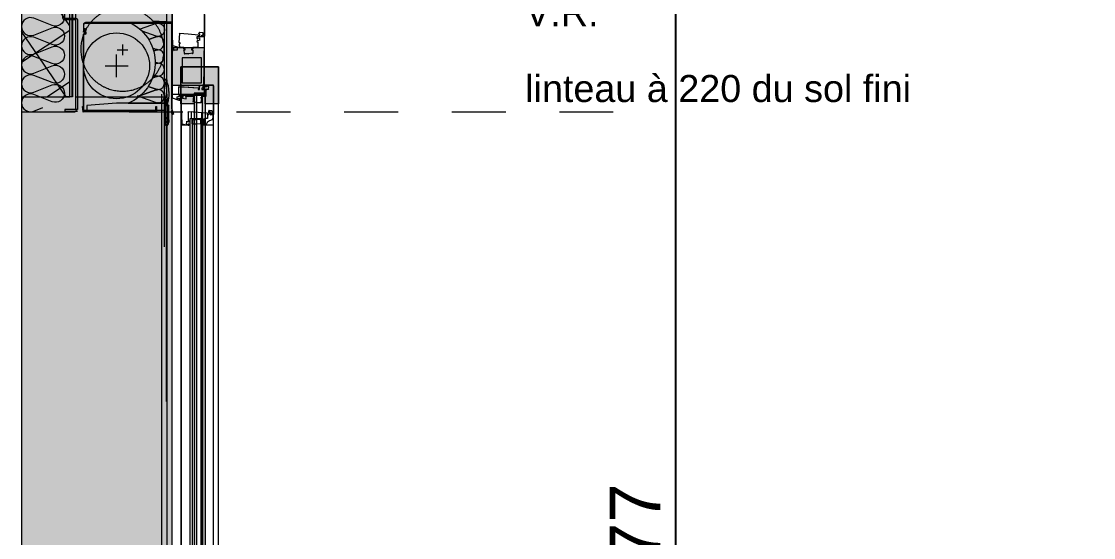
# Model space of a CAD drawing. Header units: metres. Extents: x 1838950 to 1842843, y 5171318 to 5174224.
# Drawn here: x 1840988.506 to 1840990.498, y 5171433.614 to 5171434.572 of the extents above; entities that cross this region are included whole.
import ezdxf

# ---------------------------------------------------------------- set-up
doc = ezdxf.new("R2010")
doc.units = ezdxf.units.M
doc.header["$LTSCALE"] = 0.0254
doc.header["$PDMODE"] = 1
doc.header["$PDSIZE"] = -2
doc.linetypes.add('Style de ligne -17', pattern=[0.3472222222222222, 0.20828, -0.1389422222222222])
doc.linetypes.add('VW-02', pattern=[0.69435, 0.48607, -0.20828])
doc.layers.get('0').update_dxf_attribs({"lineweight": 18})
doc.layers.get('DEFPOINTS').update_dxf_attribs({"lineweight": 18})
for name, color, linetype, lineweight in [('B BATI-GO-coupé', 7, 'Continuous', 35), ('B GÈnÈral_Hatch', 7, 'Continuous', 5), ('B Général', 7, 'Continuous', 5), ('C ANNOTATIONS-cotation', 7, 'Continuous', 5), ('C ANNOTATIONS-prestations', 7, 'Continuous', 5), ('FENETRES - vu', 7, 'Continuous', 5)]:
    doc.layers.add(name, color=color, linetype=linetype, lineweight=lineweight)
doc.styles.add('Arial', font='arial.ttf')
doc.dimstyles.new('100é', dxfattribs={"dimtxt": 302.065972222221, "dimasz": 0.0001240234375, "dimexe": 0, "dimexo": 2.499999999999999e-06, "dimgap": 1e-07, "dimtad": 1, "dimzin": 3, "dimtxsty": 'Arial', "dimblk": 'VW_FILLEDARROW-2', "dimblk1": 'VW_FILLEDARROW-2', "dimblk2": 'VW_FILLEDARROW-2', "dimcen": 0, "dimdle": 1e-06, "dimazin": 0, "dimtfac": 1, "dimtix": 1, "dimtmove": 0, "dimatfit": 0, "dimldrblk": 'VW_FILLEDARROW-2', "dimfxl": 1, "dimfrac": 2, "dimtolj": 1, "dimtzin": 3, "dimarcsym": 0})

# ---------------------------------------------------------------- blocks, each defined once
blk = doc.blocks.new('PF 208 Coupe-5')
at = {"layer": 'B GÈnÈral_Hatch', "linetype": 'Continuous', "lineweight": 0, "true_color": 0xffffff}
for points in [[(-1.167011414587666, 0.1699720030207545), (-0.8970114145523339, 0.1699720030205848), (-0.8970114145523339, 0.07997200302058488), (-1.067011414587666, 0.07997200302075454), (-1.067011414587666, 0.08997200305436946), (-1.167011414587666, 0.08997200305436945), (-1.167011414587666, 0.1699720030207545)], [(-1.151972003113283, 0.1699720031568896), (1.402984456645837, 0.1699720030701835), (1.402984456645837, -0.05002799692981654), (1.302984456645837, -0.1100279969298165), (1.262972003063728, -0.1100279969298165), (1.262972003052514, -0.1100279969298165), (-1.151972003113283, -0.1100279969303256), (-1.151972003113283, 0.1699720031568896)], [(-0.9880279969362719, -0.1100279969303256), (-0.9186845153955917, -0.1100279969303256), (-0.9186845153955917, -0.1700269425973637), (-0.9880279969362719, -0.1700269425973637), (-0.9880279969362719, -0.1100279969303256)], [(-0.8842991670755849, -0.1510279969303255), (-0.8842991670755849, -0.1260279969303255), (-0.9530698637155994, -0.1260279969303255), (-0.9530698637155994, -0.1960279969303255), (-0.8842991670755849, -0.1960279969303255), (-0.8842991670755849, -0.1710279969303256), (-0.904045315661858, -0.1710279969303256), (-0.904045315661858, -0.1510279969303255), (-0.8842991670755849, -0.1510279969303255)]]:
    blk.add_hatch(color=7, dxfattribs=at).paths.add_polyline_path(points)
at = {"layer": 'B GÈnÈral_Hatch', "linetype": 'Continuous', "lineweight": 5, "true_color": 0x808080}
h = blk.add_hatch(dxfattribs=at)
h.set_pattern_fill('02_ISOLANT', color=8, style=0, pattern_type=2)
h.set_pattern_definition([(145.7235947438835, (388.1691140702418, 220.8695760480229), (-0.04505486471661582, -0.06610642302656715), []), (-124.2764052561165, (388.1691140702418, 220.8695760480229), (-0.06610642302656715, 0.04505486471661577), [])])
h.paths.add_polyline_path([(-1.167011414587666, 0.1699720030207545), (-0.8970114145523339, 0.1699720030205848), (-0.8970114145523339, 0.07997200302058487), (-1.067011414587666, 0.07997200302075454), (-1.067011414587666, 0.08997200305436946), (-1.167011414587666, 0.08997200305436945)])
at = {"layer": 'B Général', "linetype": 'Continuous', "lineweight": 0}
blk.add_hatch(color=7, dxfattribs=at).paths.add_polyline_path([(-0.8970114145523339, 0.08997200305419979), (-0.8980114145523339, 0.08997200305419979), (-0.8980114145523339, 0.0759720030541998), (-1.066011414587666, 0.07597200305436946), (-1.066011414587666, 0.09097200305436945), (-1.167011414587666, 0.09097200305436945), (-1.167011414587666, 0.08997200305436945), (-1.067011414587666, 0.08997200305436946), (-1.067011414587666, 0.07497200305436946), (-0.8970114145523339, 0.07497200305419979)])
at = {"layer": 'B Général', "linetype": 'Continuous', "lineweight": 0, "true_color": 0xeeeeee}
for points in [[(-0.9040453156618578, -0.1510279969303256), (1.123345256912103, -0.1510279969303256), (1.123345256912103, -0.1560279969303256), (-0.9040453156618578, -0.1560279969303256)], [(-0.9040453156618578, -0.1710279969303256), (1.123345256912103, -0.1710279969303256), (1.123345256912103, -0.1660279969303256), (-0.9040453156618578, -0.1660279969303256)]]:
    blk.add_hatch(color=7, dxfattribs=at).paths.add_polyline_path(points)
at = {"layer": 'B Général', "color": 7, "linetype": 'VW-02', "lineweight": 5}
for p, q in [((-0.994511414587666, -0.01752694259664257), (-0.974511414587666, -0.01752694259664257)), ((-0.984511414587666, -0.00752694259664257), (-0.984511414587666, -0.02752694259664257))]:
    blk.add_line(p, q, dxfattribs=at)
at = {"layer": 'B Général', "color": 7, "linetype": 'Continuous', "lineweight": 5}
for p, q in [((-0.9854702825789436, -0.09491796550125667), (-0.6185189920345738, -0.09491796550125667)), ((0.9263573461385267, -0.1100279969303256), (-1.018684515395592, -0.1100279969303256))]:
    blk.add_line(p, q, dxfattribs=at)
at = {"layer": 'B Général', "color": 251, "linetype": 'Continuous', "lineweight": 5, "true_color": 0x5b5b5b}
for p, q in [((-0.9020114145708449, -0.09002694259664258), (0.9919720031085856, -0.0900269448551376)), ((-0.902011414587666, -0.1000269425966426), (0.9919720030917645, -0.1000269448551376))]:
    blk.add_line(p, q, dxfattribs=at)
at = {"layer": 'B Général', "color": 7, "linetype": 'Continuous', "lineweight": 5, "flags": 128}
blk.add_lwpolyline([(-1.167011414587666, 0.1699720030207545), (-0.8970114145523339, 0.1699720030205848), (-0.8970114145523339, 0.07997200302058487), (-1.067011414587666, 0.07997200302075454), (-1.067011414587666, 0.08997200305436946), (-1.167011414587666, 0.08997200305436945)], dxfattribs=at)
for points in [[(-1.151972003113283, 0.1699720031568895), (1.402984456645837, 0.1699720030701835), (1.402984456645837, -0.05002799692981654), (1.302984456645837, -0.1100279969298165), (1.262972003063728, -0.1100279969298165), (1.262972003052514, -0.1100279969298165), (-1.151972003113283, -0.1100279969303256)], [(-0.8970114145523339, 0.08997200305419979), (-0.8980114145523339, 0.08997200305419979), (-0.8980114145523339, 0.0759720030541998), (-1.066011414587666, 0.07597200305436946), (-1.066011414587666, 0.09097200305436945), (-1.167011414587666, 0.09097200305436945), (-1.167011414587666, 0.08997200305436945), (-1.067011414587666, 0.08997200305436946), (-1.067011414587666, 0.07497200305436946), (-0.8970114145523339, 0.07497200305419979), (-0.8970114145523339, 0.08997200305419979)], [(-1.067011414587666, -0.1000269425966426), (-1.067011414587666, 0.06997305740335742), (-0.897011414587666, 0.06997305740335742), (-0.897011414587666, -0.1000269425966426)], [(-0.9530698637155992, -0.1260279969303256), (1.166469804965844, -0.1260279969303256), (1.166469804965844, -0.1960279969303256), (-0.9530698637155992, -0.1960279969303256)]]:
    blk.add_lwpolyline(points, close=True, dxfattribs=at)
at = {"layer": 'B Général', "linetype": 'Continuous', "lineweight": 5, "flags": 128}
blk.add_lwpolyline([(-0.9019720031993266, -0.1700269426102832), (-1.107011414587666, -0.1700269425865472), (-1.107011414501622, -0.1100279969145822), (-0.9019720031132828, -0.1100279969383182)], close=True, dxfattribs=at)
at = {"layer": 'B Général', "lineweight": 5, "flags": 128}
for points in [[(-0.9880279969362719, -0.1100279969303256), (-0.9186845153955919, -0.1100279969303256), (-0.9186845153955919, -0.1700269425973637), (-0.9880279969362719, -0.1700269425973637)], [(-0.8842991670755846, -0.1510279969303256), (-0.8842991670755846, -0.1260279969303256), (-0.9530698637155992, -0.1260279969303256), (-0.9530698637155992, -0.1960279969303256), (-0.8842991670755846, -0.1960279969303256), (-0.8842991670755846, -0.1710279969303256), (-0.9040453156618578, -0.1710279969303256), (-0.9040453156618578, -0.1510279969303256)], [(-0.9040453156618578, -0.1510279969303256), (1.123345256912103, -0.1510279969303256), (1.123345256912103, -0.1560279969303256), (-0.9040453156618578, -0.1560279969303256)], [(-0.9040453156618578, -0.1710279969303256), (1.123345256912103, -0.1710279969303256), (1.123345256912103, -0.1660279969303256), (-0.9040453156618578, -0.1660279969303256)]]:
    blk.add_lwpolyline(points, close=True, dxfattribs=at)
at = {"layer": 'B Général', "linetype": 'Continuous', "lineweight": 5}
blk.add_open_spline([(-1.052290049920852, -0.05587076405145497), (-1.042015801995396, -0.0738838500302383), (-1.006207196599994, -0.09480918222059231), (-0.9647333685578935, -0.09502674878192097), (-0.9287071965999938, -0.0744782529298622), (-0.9077818644088058, -0.03866964753360371), (-0.9075642978463082, 0.002804180508829646), (-0.9281127936971985, 0.03883035246641679), (-0.9639213990926231, 0.05975568465676059), (-1.00539522713468, 0.059973251218079), (-1.041421399092601, 0.03942475536602018), (-1.062346731283832, 0.003616149969761707), (-1.062564297846308, -0.03785767807267165), (-1.052290049920852, -0.05587076405145497)], degree=2, dxfattribs=at)
at = {"layer": 'B Général', "color": 7, "linetype": 'Continuous', "lineweight": 5}
blk.add_solid([(-0.6685159402767613, -0.08152132359574188), (-0.6185189920345738, -0.09491796550125667), (-0.6685159402767613, -0.1083146074067715)], dxfattribs=at)
blk = doc.blocks.new('VW_FILLEDARROW-2')
at = {"linetype": 'Continuous', "lineweight": 0, "transparency": 16777216}
blk.add_hatch(color=0, dxfattribs=at).paths.add_polyline_path([(-1, 0.1227845609029044), (0, 0), (-1, -0.1227845609029047)])
at = {"color": 0, "lineweight": 20, "transparency": 16777216, "flags": 128}
blk.add_lwpolyline([(-1, 0.1227845609029044), (0, 0), (-1, -0.1227845609029047)], close=True, dxfattribs=at)
blk = doc.blocks.new('*D1729')
at = {"layer": 'C ANNOTATIONS-cotation', "color": 0, "linetype": 'Continuous', "lineweight": -2, "transparency": 16777216}
for p, q in [((1840990.470896238, 5171434.971951963), (1840989.720898739, 5171434.971951963)), ((1840989.720898739, 5171434.947147276), (1840989.720898739, 5171432.226756651)), ((1840990.830896238, 5171432.201951964), (1840989.720898739, 5171432.201951964))]:
    blk.add_line(p, q, dxfattribs=at)
at = {"layer": 'DEFPOINTS', "color": 0, "linetype": 'Continuous', "transparency": 16777216}
for p in [(1840990.470898738, 5171434.971951963), (1840989.720898739, 5171432.201951964), (1840990.830898738, 5171432.201951964)]:
    blk.add_point(p, dxfattribs=at)
at = {"layer": 'C ANNOTATIONS-cotation', "color": 0, "linetype": 'Continuous', "lineweight": -2, "transparency": 16777216, "xscale": 0.0248046875, "yscale": 0.0248046875, "zscale": 0.0248046875}
for p, rotation in [((1840989.720898739, 5171434.971951963), 90), ((1840989.720898739, 5171432.201951964), 270)]:
    blk.add_blockref('VW_FILLEDARROW-2', p, dxfattribs=dict(at, rotation=rotation))
at = {"layer": 'C ANNOTATIONS-cotation', "color": 0, "linetype": 'Continuous', "lineweight": 5, "transparency": 16777216, "insert": (1840989.654542531, 5171433.586951963), "char_height": 0.09377775410353535, "attachment_point": 5, "rotation": 90, "style": 'Arial'}
blk.add_mtext('\\A1;2,77', dxfattribs=at)
blk = doc.blocks.new('*D1740')
at = {"layer": 'C ANNOTATIONS-cotation', "color": 0, "linetype": 'Continuous', "lineweight": -2, "transparency": 16777216}
for p, q in [((1840994.728858534, 5171434.701951964), (1840992.260898739, 5171434.701951964)), ((1840992.260898739, 5171434.677147277), (1840992.260898739, 5171432.226756651)), ((1840989.463461636, 5171432.201951964), (1840992.260898739, 5171432.201951964))]:
    blk.add_line(p, q, dxfattribs=at)
at = {"layer": 'DEFPOINTS', "color": 0, "linetype": 'Continuous', "transparency": 16777216}
for p in [(1840994.728861033, 5171434.701951964), (1840989.463459136, 5171432.201951964), (1840992.260898739, 5171432.201951964)]:
    blk.add_point(p, dxfattribs=at)
at = {"layer": 'C ANNOTATIONS-cotation', "color": 0, "linetype": 'Continuous', "lineweight": -2, "transparency": 16777216, "xscale": 0.0248046875, "yscale": 0.0248046875, "zscale": 0.0248046875}
for p, rotation in [((1840992.260898739, 5171434.701951964), 90), ((1840992.260898739, 5171432.201951964), 270)]:
    blk.add_blockref('VW_FILLEDARROW-2', p, dxfattribs=dict(at, rotation=rotation))
at = {"layer": 'C ANNOTATIONS-cotation', "color": 0, "linetype": 'Continuous', "lineweight": 5, "transparency": 16777216, "insert": (1840992.194542531, 5171433.451951963), "char_height": 0.09377775410353535, "attachment_point": 5, "rotation": 90, "style": 'Arial'}
blk.add_mtext('\\A1;2,50', dxfattribs=at)
blk = doc.blocks.new('Groupe-875-1-4')
at = {"layer": 'FENETRES - vu', "color": 7, "lineweight": 5, "flags": 128}
for points in [[(0.07076279397755411, 1.149492404750299), (0.07076279397750421, 1.149492404750298, 0.07655439362357815), (0.06748794750279873, 1.148873612949916), (0.06748794750275397, 1.1488736129499), (0.03739330816392453, 1.138242861555248)], [(0.07113364271394516, 1.149498709643811, 0.008470605386146836), (0.07076279397755411, 1.149492404750299)], [(0.07113364271394516, 1.149498709643709), (0.07113364271396441, 1.149498709643709, -0.003455499733747848), (0.07129908247774824, 1.149492404747433)], [(0.07129908247775006, 1.149492404747433, -0.4097551501112913), (0.08273305625578928, 1.137170016366551, -0.4084920829126182), (0.07132694929483682, 1.124839970035041)], [(0.05339195310804484, 1.119235082964499), (0.0674836053036836, 1.124212874841235), (0.06748360530377992, 1.124212874841269, -0.08078060742111706), (0.07094957431552337, 1.124839947839468), (0.07094957431561329, 1.12483994783947), (0.07094957431557353, 1.124839947839471, -0.080780990813484), (0.06748354047144237, 1.12546661305476), (0.06748354047141607, 1.125466613054769), (0.04110576733837502, 1.134780958460963)], [(0.06097004210317232, 1.103108319009493), (0.06748482394491861, 1.100807862181171), (0.06748482394504134, 1.100807862181128, 0.08078099079763104), (0.07095085778947918, 1.100181196965874), (0.0709508577895815, 1.100181196965872), (0.07095085778984708, 1.100181196965877, -0.008652990901093763), (0.07132823276761044, 1.100181219161434), (0.07132823276791737, 1.100181219161429, 0.3916342500538389), (0.08273433973358464, 1.112511188312607, 0.391634250052907), (0.07132694929483682, 1.124839970035041, -0.008652991439574357), (0.07094957431561329, 1.12483994783947), (0.07094957431552339, 1.124839947839468, 0.08078060742111706), (0.06748360530377992, 1.124212874841269), (0.0674836053036836, 1.124212874841235), (0.05339195310801574, 1.119235082964499)], [(0.06259010662401693, 1.097825071440528), (0.06748488877720797, 1.099554123967637), (0.06748488877724002, 1.099554123967649, -0.08078060746905667), (0.07095085778954177, 1.100181196965872), (0.0709508577895815, 1.100181196965872), (0.07095085778947789, 1.100181196965874, -0.08078099079763104), (0.0674848239450401, 1.100807862181129), (0.06748482394491861, 1.100807862181171), (0.06097004210317232, 1.103108319009493)], [(0.06542556584709223, 1.07687671616733), (0.06748610741844299, 1.076149111307589), (0.06748610741849535, 1.07614911130757, 0.08078099082553877), (0.07095214126330208, 1.075522446092378), (0.07095214126336055, 1.075522446092377), (0.07095214126339981, 1.075522446092378, -0.008652990662127696), (0.07132951624115076, 1.075522468287831), (0.07132951624117602, 1.075522468287831, 0.3916342500610666), (0.0827356232070581, 1.087852437439106, 0.3916342500607009), (0.07132823276791737, 1.100181219161429, -0.00865299144064843), (0.0709508577895815, 1.100181196965872), (0.07095085778954177, 1.100181196965872, 0.08078060746905667), (0.06748488877724002, 1.099554123967649), (0.06748488877720797, 1.099554123967637), (0.06259010662401693, 1.097825071440528)], [(0.06539001713869061, 1.07415491883474), (0.06748617225071052, 1.074895373094025, -0.08078060744609396), (0.07095214126336055, 1.075522446092377), (0.07095214126330208, 1.075522446092378, -0.08078099082553877), (0.06748610741849535, 1.07614911130757), (0.06748610741844299, 1.076149111307589), (0.06542556584712134, 1.07687671616733)], [(0.06214034953657233, 1.053378472437848), (0.06748739089195283, 1.051490360434093, 0.08078099082677742), (0.07095342473554615, 1.050863695218794, -0.00865299114118604), (0.07133079971601387, 1.050863717414248, 0.3916342500483005), (0.08273690668060431, 1.063193686566227, 0.3916342500487255), (0.07132951624117254, 1.075522468287831), (0.07132951624098487, 1.075522468287828, -0.008652991703452685), (0.07095214126357587, 1.075522446092373), (0.07095214126336055, 1.075522446092377, 0.08078060744609396), (0.06748617225071052, 1.074895373094025), (0.06539001713869061, 1.07415491883474)], [(0.05249065254500442, 1.032127612181399), (0.067488674365456, 1.026831609560495, 0.08078099087753994), (0.07095470820934702, 1.026204944345197), (0.07095470820960775, 1.026204944345201, -0.00865299086527629), (0.0713320831889597, 1.026204966540758), (0.07133208318926176, 1.026204966540753, 0.3916342500367084), (0.08273819015412141, 1.038534935691946, 0.3916342500367206), (0.07133079971601387, 1.050863717414248, -0.008652991680917165), (0.07095342473554615, 1.050863695218794), (0.07095342473543677, 1.050863695218792, 0.08078060740548798), (0.06748745572432663, 1.050236622220487), (0.06748745572424218, 1.050236622220457), (0.06024869186131241, 1.047679572170322)], [(0.06024869186131241, 1.047679572170322), (0.06748745572424218, 1.050236622220457), (0.06748745572432663, 1.050236622220487, -0.08078060740548798), (0.07095342473543677, 1.050863695218792), (0.07095342473554615, 1.050863695218794, -0.08078099082677742), (0.06748739089195283, 1.051490360434093), (0.06214034953657233, 1.053378472437848)], [(0.03811153987001876, 1.015200551346103), (0.06748873919773807, 1.025577871346845, -0.0807806074617962), (0.07095470820934653, 1.026204944345197, -0.08078099087754013), (0.06748867436545539, 1.026831609560495), (0.05249065254500442, 1.032127612181399)], [(0.0827394736443805, 1.013875541140848, 0.3916492582379005), (0.07133208318926176, 1.026204966540753), (0.07133208318880352, 1.026204966540745, -0.008652991905398836), (0.07095470820980333, 1.026204944345189), (0.07095470820934642, 1.026204944345197, 0.0807806074617962), (0.06748873919773746, 1.025577871346845), (0.03811153987001876, 1.015200551346103)], [(0.03562611539669001, 1.014335786928392), (0.03562611539667641, 1.014335786928388, -0.06864537143162956), (0.03266348085003546, 1.013873316904572), (0.03266348085002233, 1.013873316904572), (0.03266348085008149, 1.013873316904571, -0.08078099085531264), (0.03612951469461768, 1.0132466516893), (0.03612951469469249, 1.013246651689273), (0.06748995783898702, 1.002172858686913, 0.08078099086157361), (0.07095599168364268, 1.001546193471599, -0.00865299093997063), (0.0713333666619567, 1.001546215667155), (0.0713333666619736, 1.001546215667156, 0.3916192420095285), (0.0827394736443805, 1.013875541140846)], [(0.03811153987001876, 1.015200551346103), (0.03612944986240314, 1.014500389902909, -0.01206831439898299), (0.03562611539669001, 1.014335786928392)], [(0.03593316207246812, 1.013314043557692), (0.0359331620732227, 1.013314043557441), (0.03593316207322941, 1.013314043557439, -0.004730368995016217), (0.03612951469394794, 1.013246651689537), (0.03612951469395705, 1.013246651689534), (0.03612951469469249, 1.013246651689273), (0.06748995783898702, 1.002172858686913, 0.08078099086157361), (0.07095599168364265, 1.001546193471599), (0.07095599168355309, 1.001546193471597, 0.02256145372873817), (0.06997367243506569, 1.001484726822244), (0.06997367243498434, 1.001484726822235)], [(0.06997367243498434, 1.001484726822235), (0.06997367243547856, 1.001484726822289, -0.02256145381697315), (0.07095599168315017, 1.001546193471591), (0.07095599168364265, 1.001546193471599), (0.0709559916843545, 1.001546193471587, 0.008652991402493499), (0.0713333666612257, 1.001546215667142), (0.0713333666619567, 1.001546215667155), (0.07133336666237008, 1.001546215667148, -0.02259088068146636), (0.07231696836077893, 1.00148472682228), (0.07231696836119067, 1.001484726822235)]]:
    blk.add_lwpolyline(points, format="xyb", dxfattribs=at)
for points in [[(0.07094957431561329, 1.12483994783947), (0.07094957431621933, 1.12483994783948, -0.00865299086146689), (0.07132694929418712, 1.124839970035052), (0.07132694929483682, 1.124839970035041, -0.008652991439574357), (0.07094957431561329, 1.12483994783947)], [(0.0709508577895815, 1.100181196965872), (0.07095085778977156, 1.100181196965876), (0.07095085778978133, 1.100181196965876, -0.008652990900026908), (0.07132823276767662, 1.100181219161433), (0.07132823276768646, 1.100181219161433), (0.07132823276791353, 1.100181219161429, -0.00865299144004682), (0.0709508577895815, 1.100181196965872)], [(0.07095214126336487, 1.075522446092377, -0.008652990662340264), (0.07132951624117254, 1.075522468287831), (0.07132951624105645, 1.075522468287829, -0.0086529917030099), (0.07095214126350026, 1.075522446092374), (0.07095214126336055, 1.075522446092377)], [(0.07095342473554615, 1.050863695218794, -0.008652991141787652), (0.07133079971601178, 1.050863717414248, -0.008652991681615034), (0.07095342473554615, 1.050863695218794)], [(0.07095470820934702, 1.026204944345197), (0.07095470820953269, 1.0262049443452, -0.008652990865439124), (0.07133208318903529, 1.026204966540756), (0.07133208318926176, 1.026204966540753), (0.07133208318888079, 1.026204966540746, -0.008652991905560067), (0.07095470820972774, 1.02620494434519), (0.07095470820934702, 1.026204944345197)], [(0.03228610587169547, 1.013873294709002, -0.008652991961271589), (0.03266348085002233, 1.013873316904572), (0.03266348084941231, 1.013873316904562, -0.00865299088178528), (0.03228610587233249, 1.013873294708991), (0.03228610587169373, 1.013873294709002)], [(0.07095599168364358, 1.001546193471599, -0.008652990939669824), (0.0713333666619567, 1.001546215667155), (0.0713333666612257, 1.001546215667142, -0.008652991402495104), (0.07095599168435225, 1.001546193471587), (0.07095599168364265, 1.001546193471599)]]:
    blk.add_lwpolyline(points, format="xyb", close=True, dxfattribs=at)
blk = doc.blocks.new('Groupe-876-1-4')
at = {"layer": 'FENETRES - vu', "lineweight": 5, "flags": 128}
blk.add_lwpolyline([(0.08273947362345484, 1.000748709264909), (0.08273947360967418, 1.149492404686387), (0.02087229803926152, 1.149492405016789), (0.02087229803926973, 1.149492405016785, -0.2907028359021854), (0.065374707982888, 1.073387270704163, -0.2907028359022389), (0.0154137682842686, 1.000748710256127)], format="xyb", close=True, dxfattribs=at)
at = {"layer": 'FENETRES - vu', "color": 7}
blk.add_blockref('Groupe-875-1-4', (0, 0), dxfattribs=at)
blk = doc.blocks.new('Groupe-877-1-4')
at = {"layer": 'FENETRES - vu', "lineweight": 5}
for p, q in [((-0.006187458755229955, 1.049103319648957), (-0.00618745856524015, 1.091603319523535)), ((-0.02743745842653857, 1.070353319890243), (0.01506254144804575, 1.070353319687593))]:
    blk.add_line(p, q, dxfattribs=at)
at = {"layer": 'FENETRES - vu', "lineweight": 5, "flags": 128}
blk.add_lwpolyline([(-0.06176052597380635, 0.9879987099105042), (0.08273947359977887, 0.9879987095052043), (0.08273947363777392, 1.000748709264909), (-0.006510526174841061, 1.000748709568898), (-0.06176052591047642, 0.9964987092774668)], close=True, dxfattribs=at)
at = {"layer": 'FENETRES - vu', "lineweight": 5}
blk.add_circle((-0.006187458489250048, 1.070353319586253), 0.06119999981280244, dxfattribs=at)
at = {"layer": 'FENETRES - vu', "color": 7}
blk.add_blockref('Groupe-876-1-4', (0, 0), dxfattribs=at)
blk = doc.blocks.new('PF 208 Coupe-1-4')
at = {"layer": 'B BATI-GO-coupé', "linetype": 'Continuous', "lineweight": 5}
blk.add_line((-0.1829714006623399, 0.9849445296509511), (-0.1829714006623399, -1.284738065927435), dxfattribs=at)
at = {"layer": 'B Général', "color": 7, "lineweight": 5}
for p, q in [((0.1741281960438137, -0.959869417208316), (0.1741281960438137, 0.9803142174657987)), ((0.1141281960438137, 0.9641982363471471), (0.1141281960438137, -0.9598694172205396))]:
    blk.add_line(p, q, dxfattribs=at)
at = {"layer": 'B Général', "color": 7, "linetype": 'Continuous', "lineweight": 5}
blk.add_line((0.08680058962828707, 0.4474036771018118), (0.08680058962828707, 0.9624036771018118), dxfattribs=at)
at = {"layer": 'B Général', "color": 7, "lineweight": 5, "flags": 128}
blk.add_lwpolyline([(-0.1028693718826326, 1.235693442773161), (-0.1028693718826326, 1.158693442773161), (-0.08184283535103168, 1.158693442773161, -0.414213562373095), (-0.07884283535103168, 1.155693442773161), (-0.07884283535103168, 0.9892298433450051), (-0.1022683282268044, 0.9892298433450051), (-0.1022683282268044, 0.9862298433450051), (-0.07884283535103168, 0.9862298433450051, -0.414213562373095), (-0.08184283535103168, 0.9892298433450051), (-0.08184283535103168, 1.155693442773161), (-0.1028693718826326, 1.155693442773161, -0.414213562373095), (-0.1058693718826326, 1.158693442773161), (-0.1058693718826326, 1.235693442773161)], format="xyb", close=True, dxfattribs=at)
at = {"layer": 'B Général', "color": 7, "linetype": 'Continuous', "lineweight": 5, "flags": 128}
for points in [[(0.1571281960438137, 1.165414217465965), (0.1571281960438137, 1.125314217465988), (0.1571281960438137, 1.125314217465988, -0.414213562373095), (0.1561281960438137, 1.124314217465988), (0.1521281960438137, 1.124314217465988), (0.1521281960438137, 1.127014217466), (0.1544281960438166, 1.127014217466), (0.1544281960438166, 1.131314217465988, 0.414213562373095), (0.1534281960438166, 1.132314217465988), (0.1476281960438137, 1.132314217465988, 0.414213562373095), (0.1466281960438137, 1.131314217465988), (0.1466281960438137, 1.130814217465988, 0.414213562373095), (0.1476281960438137, 1.129814217465988), (0.1481281960438137, 1.129814217465988), (0.1481281960438137, 1.124314217465988), (0.1456281960438137, 1.124314217465988), (0.1458906620343987, 1.127314217465988), (0.1268492239631669, 1.12881281114259), (0.1107066551395403, 1.13008325886156, 0.4374089726756054), (0.1096281960438137, 1.129086341527815), (0.1096281960438137, 1.113814217465988), (0.1111281960438137, 1.113814217465988), (0.1111281960438137, 1.111308961577655, -0.3394542588922556), (0.1109799598528261, 1.111115776412422), (0.1098799598528349, 1.110821032300708), (0.1098799598528349, 1.107807402631268), (0.1109799598528309, 1.107512658519552, -0.3394542588545337), (0.1111281960438137, 1.107319473354321), (0.1111281960438137, 1.104314217465988), (0.1096281960438137, 1.104314217465988), (0.09861055795360153, 1.107266384694783, -0.339454258863494), (0.09712819604381366, 1.109198236347351), (0.09712819604381366, 1.151314217465988), (0.06100772553588468, 1.153493901031092, -0.396668555389539)], [(0.08469477413627464, 1.044757771289718), (0.08498108655122633, 1.044668106499783), (0.08497684276141808, 1.044654555475921), (0.08466725885985943, 1.043666070321342, -0.414173689731247), (0.08410339964929057, 1.043371154637178, -0.4141847885636153), (0.08380840717559476, 1.043935047185005), (0.08415215674947103, 1.045032524515438, -0.4142007876657208), (0.08590660565355211, 1.045950155193728, -0.3318645718315107), (0.08709837941437581, 1.044303822714748), (0.08706728489971274, 1.039503823442299, 0.4140395223048853), (0.08756411396004114, 1.039000672011709), (0.08795051369084103, 1.039075420431967), (0.08795051369089094, 1.039075420431977, -0.05894207200928046), (0.08806768220443817, 1.039084024674087), (0.08806768220449843, 1.039084024674084, -0.3302614084767128), (0.08852988708443431, 1.038708166351499, -0.02224573523064132), (0.08975749160168198, 1.032127477145201), (0.0895308658611466, 1.031628930924955), (0.08990782752274379, 1.031126484962007, -0.00890068639933097), (0.09071051787093165, 1.022670113677872), (0.09044539293394337, 1.022171816198665), (0.09077825551596615, 1.02166965515728, -0.4956025785130872), (0.09084331347938132, 1.02153396284068), (0.09084331347937902, 1.021533962840524, -0.01101989267537908), (0.09047205468965813, 1.011442408241301), (0.09047205468964967, 1.011442408241157), (0.09012543145366363, 1.010944637317662), (0.090377514194598, 1.010443003000408, -0.03492185431565415), (0.08986518925854428, 1.00724576829124), (0.08986518925852562, 1.007245768291152, -0.02656899637890264), (0.08816674898799828, 1.000203883083872), (0.0881460709045841, 1.00012862663845, -0.3218666323898636), (0.08767673455850308, 0.9997919413340715, -0.4012411942383372), (0.08718236812588293, 1.000265356480071), (0.08738899450690224, 1.005257925017184), (0.08739882877517084, 1.005495366435571, 0.4244562631322226), (0.0855127029541909, 1.007473917623763), (0.0852445454443004, 1.007468405868567, 0.3416765467515503), (0.08352637703311484, 1.005902294089377), (0.08310823003757832, 1.001031873870001, 0.5388937921703815), (0.08388936012434715, 1.000403834166326), (0.08393313480370852, 1.000415251584898), (0.08563093392729934, 1.000858491684528, -0.4933597737135912), (0.08600673240515608, 1.000566212058024, -0.3392359973216888), (0.08578251718394313, 1.000277863653711), (0.08408598943624383, 0.9998350519112282), (0.08405413518309561, 0.999826757542279, -0.5305161289741147), (0.08250988317857991, 1.001077592692484), (0.08293071331777596, 1.005978275159007, -0.1141658022540652), (0.08335918697028687, 1.00702168773538), (0.08335918697030865, 1.007021687735411, 0.04276451173103235), (0.0854026766074312, 1.011663321717613), (0.08589532807799696, 1.012200210441981), (0.08580197825278083, 1.012922872730999, 0.03763420885716279), (0.08693708009300462, 1.021736019636548), (0.08727467373278341, 1.022335827228992), (0.08699733214804348, 1.022862199987171, 0.05236045954493534), (0.08644395167515176, 1.030446190492978), (0.08663441851538664, 1.030999274109665), (0.08623152385132406, 1.031423367252667, 0.06186493464541105), (0.08369009768986871, 1.038290276851956, -0.4380412029094967), (0.08430895684933057, 1.039290294736755), (0.08606617852294589, 1.039629894014171, 0.3574184950725353), (0.08647133786605264, 1.040117586536871), (0.0864984099367359, 1.044307699082256, 0.3330338912561279), (0.0857272905911683, 1.045377576720156), (0.08572729059115948, 1.045377576720159, 0.41425189281902), (0.08472466892137163, 1.044853238652329), (0.08469477413627464, 1.044757771289718)]]:
    blk.add_lwpolyline(points, format="xyb", dxfattribs=at)
for points in [[(-0.06737363081564399, 1.128145751350865), (-0.06382544497859635, 1.132135019968831), (-0.06382544497859635, 1.137742404840014), (-0.06482544497859635, 1.137742404840014), (-0.06482544497859635, 1.132515393092894), (-0.06837363081562944, 1.128526124474942), (-0.06837363081563672, 0.9872298433450051, 0.4142135623752261), (-0.06737363081564399, 0.9862298433450051), (-0.04837363081563672, 0.9862298433450051), (-0.04837363081563672, 0.9872298433450051), (-0.06737363081564399, 0.9872298433450051)], [(0.09312819604379911, 1.149492404840013, -0.414213562373095), (0.0961281960437991, 1.146492404840014), (0.09612819604382822, 0.991492404840028), (0.0990750944262909, 0.9828139378138876, -0.4630067962532469), (0.0982911402329446, 0.9815057695521682, -0.4630067962573304), (0.0971281960438282, 0.982492404840028), (0.0971281960438282, 0.987492404840028), (0.09612819604382822, 0.987492404840028), (0.09612819604382822, 0.982492404840028, 0.463006796256185), (0.0984540844220719, 0.9805191342643229, 0.4630067962545383), (0.1000219928087463, 0.9831354707877763), (0.0971281960438282, 0.9916575562299258), (0.0971281960437991, 1.146492404840014, 0.414213562373095), (0.09312819604379911, 1.150492404840014), (-0.06387180395620089, 1.150492404840014, 0.414213562373095), (-0.06787180395620089, 1.146492404840014), (-0.06787180395619362, 1.133890584328809, 0.4142135623738571), (-0.06647362446739498, 1.132492404840014, 0.4142135623738571), (-0.06507544497859635, 1.133890584328809), (-0.06507544497859635, 1.137742404840014, -0.414213562373095), (-0.06432544497859635, 1.138492404840014, -0.414213562373095), (-0.06357544497859635, 1.137742404840014), (-0.06357544497859635, 1.131742404840014, -0.2214997775856593), (-0.06459544497862225, 1.12955288434455), (-0.06395208833523576, 1.128787317737764, 0.2214997775805075), (-0.06257544497859635, 1.131742404840014), (-0.06257544497859635, 1.137742404840014, 0.414213562373095), (-0.06432544497859635, 1.139492404840013, 0.414213562373095), (-0.06607544497859635, 1.137742404840014), (-0.06607544497859635, 1.133890584328809, -0.4142135623757711), (-0.06647362446739498, 1.133492404840013, -0.4142135623757711), (-0.06687180395619362, 1.133890584328809), (-0.06687180395620089, 1.146492404840014, -0.414213562373095), (-0.06387180395620089, 1.149492404840013)], [(0.1109799598528334, 1.013115776412407, 0.3394542588879909), (0.1111281960438137, 1.013308961577655), (0.1111281960438137, 1.015814217465988), (0.1096281960438137, 1.015814217465988), (0.1096281960438137, 1.031628533770941, -0.4374590208796967), (0.1101675093515296, 1.03212698583868), (0.1178281960438107, 1.031522781437146), (0.1196281960438137, 1.031381118364865), (0.1268500839409899, 1.030812743460861), (0.1271281960438136, 1.031090855563685), (0.1274538234787324, 1.030765228128759), (0.1356281960438137, 1.030121891055678), (0.1374281960438166, 1.029980227983382), (0.1458906620343914, 1.029314217465988), (0.1456281960438137, 1.026314217465988), (0.1481281960438137, 1.026314217465988), (0.1481281960438137, 1.031814217465988), (0.1476281960438137, 1.031814217465988, -0.414213562373095), (0.1466281960438137, 1.032814217465988), (0.1466281960438137, 1.033314217465988, -0.414213562373095), (0.1476281960438137, 1.034314217465988), (0.1534281960438166, 1.034314217465988, -0.414213562373095), (0.1544281960438166, 1.033314217465988), (0.1544281960438166, 1.029014217465985), (0.1521281960438137, 1.029014217465985), (0.1521281960438137, 1.026314217465988), (0.1561281960438137, 1.026314217465988, 0.414213562373095), (0.1571281960438137, 1.027314217465988), (0.1571281960438137, 1.122314217465988, 0.414213562373095), (0.1551281960438137, 1.124314217465988), (0.1431281960438137, 1.124314217465988), (0.1431281960438137, 1.121308961577653, 0.3394542588588877), (0.1432764322347939, 1.121115776412393), (0.1443764322348003, 1.12082103230072, 0.4931454260224464), (0.1446281960438137, 1.121014217465985), (0.1446281960438137, 1.121764217465986, -0.414213562373095), (0.1449281960438166, 1.122064217465988), (0.1476281960438137, 1.122064217465988, -0.414213562373095), (0.1481281960438137, 1.121564217465988), (0.1481281960438137, 1.117794735521631, -0.3394542588712779), (0.1477576055663667, 1.117311772608489), (0.1450058417573455, 1.116574439718097, -0.4931454260435811), (0.1446281960438137, 1.116864217465976), (0.1446281960438137, 1.117614217465976, 0.4931454260538368), (0.1443764322347924, 1.117807402631239), (0.1432764322347885, 1.117512658519567, 0.3394542588589888), (0.1431281960438137, 1.117319473354306), (0.1431281960438137, 1.114814217465988), (0.1446281960438137, 1.114814217465988), (0.1446281960438137, 1.104314217465988), (0.1352281960438122, 1.104314217465988), (0.1352281960438122, 1.102114217465976), (0.1332281960438122, 1.102114217465976), (0.1332281960438122, 1.100314217465988), (0.1353781960438137, 1.100314217465988), (0.1353781960438137, 1.094014217465985, -0.414213562373095), (0.1338781960438137, 1.092514217465985), (0.1276281960438136, 1.092514217465985), (0.1271281960438136, 1.092014217465985), (0.1266281960438136, 1.092514217465985), (0.1203781960438137, 1.092514217465985, -0.414213562373095), (0.1188781960438137, 1.094014217465985), (0.1188781960438137, 1.100314217465988), (0.1210281960438151, 1.100314217465988), (0.1210281960438151, 1.102114217465976), (0.1190281960438151, 1.102114217465976), (0.1190281960438151, 1.104314217465988), (0.1075248201322174, 1.104314217465988), (0.1066281960438137, 1.104314217465988), (0.1066281960438137, 1.099314217465988), (0.1008281960438108, 1.099314217465988, -0.414213562373095), (0.09982819604381075, 1.100314217465988), (0.09982819604381075, 1.104314217465988), (0.09812819604381366, 1.104314217465988, 0.414213562373095), (0.09712819604381366, 1.103314217465988), (0.09712819604381366, 1.094314217465988), (0.09712819604381366, 1.011198236347336, 0.3394542588640663), (0.0986105579536088, 1.009266384694754), (0.1096281960438137, 1.006314217465988), (0.1111281960438137, 1.006314217465988), (0.1111281960438137, 1.009319473354311, 0.3394542588589048), (0.1109799598528334, 1.009512658519568), (0.1098799598528274, 1.009807402631241, 0.4931454260230101), (0.1096281960438137, 1.009614217465976), (0.1096281960438137, 1.008864217465976, -0.4931454260436237), (0.1092505503302818, 1.008574439718097), (0.1064987865212606, 1.009311772608489, -0.3394542588712015), (0.1061281960438137, 1.009794735521631), (0.1061281960438137, 1.01283369941034, -0.3394542588580655), (0.1064987865212606, 1.013316662323487), (0.1092505503302819, 1.014053995213864, -0.4931454260436237), (0.1096281960438137, 1.013764217465985), (0.1096281960438137, 1.013014217465979, 0.4931454260231792), (0.1098799598528349, 1.012821032300723)], [(0.1691281960438137, 0.9820142174657958), (0.1714281960438165, 0.9820142174657958), (0.1714281960438166, 0.9863142174657987, 0.198912367379651), (0.171135302825003, 0.9870213242469855, 0.1989123673795815), (0.1704281960438166, 0.9873142174657987), (0.1658168741555497, 0.9873142174657987, 0.3356092712849537), (0.1643734835968715, 0.9862224131236861, 0.1798882176667192), (0.1644406266993673, 0.9853887146832865), (0.1646597349789954, 0.9849188354612853, -0.109517811684162), (0.1651281960438137, 0.9828057441525933), (0.1651281960438137, 0.9793142174657988), (0.1626281960438135, 0.9793142174657988), (0.1628906620343915, 0.9823142174657987), (0.12770665513954, 0.9850832588613557, 0.2091385824733525), (0.1269493952982796, 0.9848206640370595, 0.2091385824730576), (0.1266281960438132, 0.9840863415276258), (0.1266281960438138, 0.9688142174657988), (0.1281281960438138, 0.9688142174657988), (0.1281281960438138, 0.966308961577455, -0.3394542588683301), (0.1279799598528472, 0.9661157764122107), (0.1268799598528306, 0.9658210323005322, -0.2331672971685819), (0.1267064437580077, 0.9658555467977368, -0.2331672971653231), (0.1266281960438123, 0.966014217465794), (0.1266281960438138, 0.9667642174658031, 0.2331672971707827), (0.1265108244725155, 0.9670022234678911, 0.2331672971701241), (0.1262505503302822, 0.9670539952136901), (0.1234987865212517, 0.966316662323295, 0.3394542588581092), (0.123128196043814, 0.9658336994101556), (0.1231281960438138, 0.9627947355214365, 0.3394542588672879), (0.123498786521254, 0.9623117726082965), (0.126250550330282, 0.9615744397179077, 0.2331672971784686), (0.1265108244725257, 0.9616262114637107, 0.2331672971689625), (0.1266281960438189, 0.9618642174657951), (0.1266281960438138, 0.9626142174658017, -0.2331672971837979), (0.1267064437580191, 0.9627728881338649, -0.2331672971644051), (0.1268799598528279, 0.9628074026310591), (0.1279799598528335, 0.9625126585193794, -0.3394542588741176), (0.1281281960438117, 0.9623194733541313), (0.1281281960438135, 0.9593142174657987), (0.1266281960438136, 0.9593142174657987), (0.1156105579536043, 0.9622663846945666, -0.3394542588637026), (0.1141281960438095, 0.9641982363471427), (0.1141281960438137, 1.012814217462263, -0.1989123673796084), (0.1144210892626271, 1.013521324243449, -0.1989123673796595), (0.1151281960438134, 1.013814217462263), (0.1166281960438137, 1.013814217462262), (0.1166281960438137, 1.012314217462263), (0.1161281960438137, 1.012314217462263), (0.1161281960438137, 1.010314217462263, 0.414213562373095), (0.1171281960438137, 1.009314217462263), (0.1234281960438166, 1.009314217462263), (0.1234281960438166, 1.013314217462263), (0.1224281960438166, 1.013314217462263), (0.1224281960438166, 1.014314217462263), (0.1360281960438151, 1.014314217462263), (0.1360281960438151, 1.012114217462266), (0.1373730496221324, 1.012114217462266), (0.1380281960438151, 1.010314217462263), (0.1358781960438137, 1.010314217462263), (0.1358781960438137, 1.004014217462274, 0.414213562373095), (0.1373781960438137, 1.002514217462274), (0.1436281960438137, 1.002514217462274), (0.1441281960438138, 1.002014217462274), (0.1446281960438137, 1.002514217462274), (0.1508781960438137, 1.002514217462274, 0.414213562373095), (0.1523781960438137, 1.004014217462274), (0.1523781960438137, 1.010314217462263), (0.150228196043812, 1.010314217462263), (0.1508833424654948, 1.012114217462266), (0.1522281960438122, 1.012114217462266), (0.1522281960438122, 1.014314217462263), (0.1601281960438136, 1.014314217462263), (0.1601281960438136, 1.027319473354136, -0.3394542588605114), (0.1602764322347877, 1.027512658519383), (0.1613764322347925, 1.02780740263105, -0.2331672971782814), (0.1615499483296142, 1.027772888133858, -0.2331672971777349), (0.1616281960438136, 1.027614217465803), (0.1616281960438136, 1.026864217465802, 0.2331672971785742), (0.1617455676151099, 1.026626211463705, 0.2331672971739051), (0.1620058417573431, 1.026574439717904), (0.1647576055663754, 1.027311772608302, 0.3394542588582262), (0.1651281960438132, 1.027794735521442), (0.1651281960438137, 1.031814217465799, 0.1989123673799433), (0.1649817494344068, 1.032167770856393, 0.1989123673800169), (0.164628196043814, 1.032314217465799), (0.161928196043812, 1.032314217465799, 0.1989123673814894), (0.1617160640094538, 1.032226349500152, 0.1989123673778931), (0.161628196043812, 1.032014217465798), (0.1616281960438138, 1.031014217465796, -0.233167297179965), (0.1615499483296088, 1.030855546797735, -0.2331672971648522), (0.1613764322347979, 1.03082103230054), (0.1602764322347915, 1.031115776412219, -0.3394542588836682), (0.1601281960438111, 1.031308961577463), (0.1601281960438135, 1.034314217465799), (0.1721281960438135, 1.034314217465799, -0.4142135623731616), (0.1741281960438137, 1.032314217465799), (0.1741281960438137, 0.9803142174657987, -0.4142135623730617), (0.1731281960438138, 0.9793142174657987), (0.1696281960438135, 0.9793142174657988, -0.4142135623732282), (0.1691281960438137, 0.9798142174657987)], [(0.08280058962826296, 0.9974386116161622, -0.414213562373095), (0.08310058962826589, 0.9977386116161506), (0.08533156082718779, 0.9977386116161506, 0.3653381958802393), (0.08566010580112197, 0.998015648313638), (0.08650366237499839, 1.001319474138218, 0.414213562373095), (0.08570366237499548, 1.00211947413822, 0.414213562373095), (0.08490366237499257, 1.001319474138218), (0.08490366237499257, 1.001013251579614, -0.4142135623873023), (0.08460366237498965, 1.000713251579626), (0.0843036623750013, 1.000713251579626, -0.4142135623873023), (0.08400366237499839, 1.001013251579614), (0.08400366237499839, 1.001319474138218, -0.414213562373095), (0.08575366237499839, 1.003069474138218, -0.414213562373095), (0.08750366237499839, 1.001319474138218), (0.08667939881403404, 0.9981282415854057, 0.4648385330700638), (0.08700794378796854, 0.9977386116161506), (0.08930058962826297, 0.9977386116161506, -0.414213562373095), (0.09080058962826297, 0.9962386116161506), (0.09080058962826297, 0.965369474138206, -0.4142135623873023), (0.09050058962826006, 0.9650694741382176), (0.08870058962825715, 0.9650694741382176, -0.414213562373095), (0.08830058962826297, 0.9654694741382409), (0.08830058962826297, 0.9656694741381944, -0.414213562373095), (0.08870058962825715, 0.9660694741382176), (0.08980058962826297, 0.9660694741382176), (0.08980058962826297, 0.9728292328345269), (0.08380058962826296, 0.9728292328345269), (0.08380058962826296, 0.9660694741382176), (0.0849005896282688, 0.9660694741382176, -0.414213562373095), (0.08530058962826297, 0.9656694741381944), (0.08530058962826297, 0.9654694741382409, -0.414213562373095), (0.0849005896282688, 0.9650694741382176), (0.08310058962826589, 0.9650694741382176, -0.4142135623873023), (0.08280058962826296, 0.965369474138206)], [(0.08930058962826297, 0.9977386116161506), (0.087007943787968, 0.9977386116161506, -0.4648385330700164), (0.08667939881403436, 0.9981282415854075), (0.08750366237499839, 1.001319474138218, 0.414213562373095), (0.08575366237499839, 1.003069474138218, 0.414213562373095), (0.08400366237499839, 1.001319474138218), (0.08400366237499839, 1.001013251579614, 0.4142135623873023), (0.0843036623750013, 1.000713251579626), (0.08460366237498965, 1.000713251579626, 0.4142135623873023), (0.08490366237499257, 1.001013251579614), (0.08490366237499257, 1.001319474138218, -0.414213562373095), (0.08570366237499548, 1.00211947413822, -0.414213562373095), (0.08650366237499839, 1.001319474138218), (0.08566010580112197, 0.998015648313638, -0.3653381958802393), (0.08533156082718779, 0.9977386116161506), (0.08310058962826589, 0.9977386116161506, 0.414213562373095), (0.08280058962826296, 0.9974386116161622), (0.08280058962826296, 0.965369474138206, 0.4142135623873023), (0.08310058962826589, 0.9650694741382176), (0.08490058962826881, 0.9650694741382176, 0.414213562373095), (0.08530058962826297, 0.9654694741382409), (0.08530058962826297, 0.9656694741381944, 0.414213562373095), (0.0849005896282688, 0.9660694741382176), (0.08380058962826296, 0.9660694741382176), (0.08380058962826296, 0.9728292328345269), (0.08980058962826297, 0.9728292328345269), (0.08980058962826297, 0.9660694741382176), (0.08870058962825712, 0.9660694741382176, 0.414213562373095), (0.08830058962826297, 0.9656694741381944), (0.08830058962826297, 0.9654694741382409, 0.414213562373095), (0.08870058962825715, 0.9650694741382176), (0.09050058962826006, 0.9650694741382176, 0.4142135623873023), (0.09080058962826297, 0.965369474138206), (0.09080058962826297, 0.9962386116161506, 0.414213562373095)], [(0.08980058962826297, 0.9962386116161506, 0.414213562373095), (0.08930058962826297, 0.9967386116161506), (0.08413392296158417, 0.9967386116161506, 0.4142135623667018), (0.08380058962826296, 0.9964052782828366), (0.08380058962826296, 0.9738292328345269), (0.08980058962826297, 0.9738292328345269)], [(0.08980058962826297, 0.9738292328345269), (0.08380058962826296, 0.9738292328345269), (0.08380058962826296, 0.9964052782828366, -0.414213562373095), (0.08413392296159145, 0.9967386116161506), (0.08930058962826297, 0.9967386116161506, -0.414213562373095), (0.08980058962826297, 0.9962386116161506)], [(0.04908152278155467, 0.9860694741382031), (0.06669958527583776, 0.9860694741382031, 0.414213562373095), (0.06673146548160003, 0.9861013543439767), (0.06673146548160003, 0.9950694741382177), (0.06773146548159276, 0.9950694741382177), (0.06773146548159276, 0.9861013543439622, -0.4142135623772256), (0.06669958527583367, 0.9850694741382177), (0.04908152278155467, 0.9850694741382177), (-0.06846422156987683, 0.9850694741382177, -0.4142135623752261), (-0.06946422156986955, 0.9860694741382031), (-0.06946422156986228, 0.9950694741382177), (-0.06846422156987683, 0.9950694741382177), (-0.06846422156987683, 0.9860694741382031)], [(0.1654311397689668, 0.9866142174658016, 0.4142135623731319), (0.1645281960438151, 0.9857112737406424, 0.3811307581001105), (0.1653281960438107, 0.9848142174657987), (0.1664421582107098, 0.9817536315661273, -0.5205670505555864), (0.165784373376162, 0.9808142174657987), (0.1651281960438137, 0.9808142174657987), (0.1651281960438137, 0.9793142174657987), (0.1626281960438136, 0.9793142174657987), (0.1626281960438136, 0.9728142174657988, -0.414213562373095), (0.1621281960438136, 0.9723142174657987), (0.1586281960438136, 0.9723142174657987, 0.414213562373095), (0.1566281960438137, 0.9703142174657987), (0.1566281960438137, 0.9698142174657988), (0.1566281960438137, 0.9683142174657987), (0.1566281960438137, 0.9638142174657988), (0.1566281960438137, 0.9613142174657987), (0.1576281960438137, 0.9613142174657987, 0.3048489699461432), (0.1622580484945284, 0.9644262380473083, -0.2727363566407078), (0.1687195869560674, 0.9693493149703863, 0.3799006046686179), (0.1731281960438137, 0.9743142174657987), (0.1731281960438137, 0.9793142174657987), (0.1691281960438137, 0.9789642628116999), (0.1691281960438137, 0.9823142174657987), (0.167414952895829, 0.9857790749692809, 0.2852788825161611), (0.1660703471915113, 0.9866142174658016)], [(0.08880058962829207, 0.9670694741382176), (0.08480058962829207, 0.9670694741382176), (0.08480058962829207, 0.9660694741382176), (0.08600058962828916, 0.9660694741382176, -0.414213562373095), (0.08630058962829207, 0.9657694741382292), (0.08630058962829207, 0.965605239220443, -0.3441828334336314), (0.08607331690100459, 0.9653141881188038, 0.5241598215781829), (0.08433345888107388, 0.9606968479140972, 0.5241598215784059), (0.08926772037551538, 0.9606968479141045, 0.5241598215781962), (0.08752786235556606, 0.9653141881188071, -0.3441828334338541), (0.08730058962829207, 0.9656052392204437), (0.08730058962829207, 0.9657694741382292, -0.4142135623659915), (0.08760058962829498, 0.9660694741382176), (0.08880058962829207, 0.9660694741382176)]]:
    blk.add_lwpolyline(points, format="xyb", close=True, dxfattribs=at)
for points in [[(0.1515281960438079, 1.039014217465985), (0.1515281960438079, 1.085014217465985), (0.1155281960438078, 1.085014217465985), (0.1155281960438078, 1.039014217465985)], [(0.1343781960438137, 0.9703650903514645), (0.134678196043802, 0.9703650903514645), (0.134678196043802, 0.9627650903514877), (0.1343781960438137, 0.9627650903514877)], [(0.1503781960438137, 0.9627650903514877), (0.1500781960437962, 0.9627650903514877), (0.1500781960437962, 0.9703650903514645), (0.1503781960438137, 0.9703650903514645)]]:
    blk.add_lwpolyline(points, close=True, dxfattribs=at)
at = {"layer": 'B Général', "lineweight": 5, "flags": 128}
for points in [[(0.1303781960438136, 0.9605700996657767), (0.1303781960438136, 0.9728753422163136), (0.1543781960438137, 0.9728753422163136), (0.1543781960438137, 0.9605700996657767), (0.1741281960438137, 0.9605700996657767), (0.1741281960438137, 1.034314217465799), (0.1569690179945782, 1.034314217465903), (0.1569690179945782, 1.015002065085152), (0.1141281960438137, 1.015002065085048), (0.1141281960438137, 0.9605700996657767)], [(0.1323781960438137, 0.9847156006186879), (0.1323781960438137, 0.9728753422163136), (0.1523781960438137, 0.9728753422163136), (0.1523781960438137, 0.9831415664821941)]]:
    blk.add_lwpolyline(points, close=True, dxfattribs=at)
at = {"layer": 'B Général', "color": 7, "lineweight": 5, "flags": 128}
for points in [[(0.1303781960438136, 0.9728753422163136), (0.1343781960438137, 0.9728753422163136), (0.1343781960438137, -0.977), (0.1303781960438136, -0.977)], [(0.1343781960438137, 0.9627650903514877), (0.134678196043802, 0.9627650903514877), (0.134678196043802, 0.9703650903514645), (0.1343781960438137, 0.9703650903514645)], [(0.1543781960438137, 0.9728753422163136), (0.1503781960438137, 0.9728753422163136), (0.1503781960438137, -0.977), (0.1543781960438137, -0.977)]]:
    blk.add_lwpolyline(points, close=True, dxfattribs=at)
blk.add_lwpolyline([(0.1423781960438137, 0.9634862544782518), (0.1423781960438137, 0.9627650903514805, -0.4142135623686086), (0.1414281960438238, 0.961815090351476), (0.141428196043802, 0.961815090351476), (0.1356281960438137, 0.961815090351476), (0.1356281960437918, 0.961815090351476, -0.4142135623686086), (0.134678196043802, 0.9627650903514877), (0.134678196043802, 0.9703650903514718, -0.414213562373095), (0.1356281960438137, 0.9713150903514761), (0.1491281960438137, 0.9713150903514761, -0.414213562382068), (0.1500781960437962, 0.9703650903514645), (0.1500781960437962, 0.9627650903514877, -0.414213562382068), (0.1491281960438137, 0.961815090351476), (0.1433281960437962, 0.961815090351476, -0.414213562373095), (0.1423781960438137, 0.9627650903514877)], format="xyb", dxfattribs=at)
at = {"layer": 'FENETRES - vu', "color": 7}
blk.add_blockref('Groupe-877-1-4', (0, 0), dxfattribs=at)
blk = doc.blocks.new('Groupe-973-1-4')
at = {"layer": 'B Général', "color": 7, "linetype": 'Continuous', "lineweight": 5}
for p, q in [((84.18472728602801, -57.03241049794643), (84.1847272860655, -57.60140557228966)), ((84.18475528298411, -57.60135216631944), (84.27967509969338, -57.60135216631944))]:
    blk.add_line(p, q, dxfattribs=at)
at = {"layer": 'B Général', "color": 1, "linetype": 'Style de ligne -17', "lineweight": 5}
blk.add_line((84.18467509973294, -57.60135216631944), (85.35579286487062, -57.60135216631944), dxfattribs=at)
at = {"layer": 'B Général', "color": 7, "linetype": 'Continuous', "lineweight": 5, "flags": 128}
blk.add_lwpolyline([(84.26472728600487, -57.42552754881044, -0.528335192365522), (84.2418995091927, -57.44110068813858), (84.20755506281704, -57.42764381870789, 0.5283351923654711), (84.18472728600487, -57.44321695803603, 0.5283351923660216), (84.20755506281704, -57.45879009736417), (84.2418995091927, -57.44533322793345, -0.5283351923660723), (84.26472728600487, -57.46090636726157, -0.528335192365522), (84.2418995091927, -57.47647950658971), (84.20755506281704, -57.46302263715903, 0.5283351923654711), (84.18472728600487, -57.47859577648717, 0.5283351923660216), (84.20755506281704, -57.4941689158153), (84.2418995091927, -57.48071204638459, -0.5283351923660723), (84.26472728600487, -57.49628518571271, -0.5283351923667619), (84.2418995091927, -57.51185832504083), (84.20755506281705, -57.49840145561014, 0.5283351923659708), (84.18472728600487, -57.51397459493828, 0.528335192365522), (84.20755506281705, -57.52954773426642), (84.2418995091927, -57.51609086483573, -0.5283351923654711), (84.26472728600487, -57.53166400416387, -0.528335192365522), (84.2418995091927, -57.54723714349201), (84.20755506281704, -57.53378027406132, 0.5283351923662621), (84.18472728600487, -57.54935341338944, 0.5283351923660216), (84.20755506281704, -57.56492655271757), (84.2418995091927, -57.55146968328687, -0.5283351923654711), (84.26472728600487, -57.56704282261501, -0.528335192365522), (84.2418995091927, -57.58261596194315), (84.20755506281704, -57.56915909251246, 0.5283351923662621), (84.18472728600487, -57.58473223184058, 0.5283351923660216), (84.20755506281704, -57.60030537116871), (84.22472728600486, -57.59357693645335)], format="xyb", dxfattribs=at)
at = {"layer": 'B Général', "color": 7}
blk.add_blockref('PF 208 Coupe-1-4', (84.36770617719841, -58.58635423070263), dxfattribs=at)
at = {"layer": 'B Général', "color": 7, "insert": (85.1209788668477, -57.53302562512627), "char_height": 0.05018414220328282, "attachment_point": 1, "line_spacing_factor": 1.011915493852913, "style": 'Arial'}
blk.add_mtext('linteau à 220 du sol fini', dxfattribs=at)
at = {"layer": 'C ANNOTATIONS-prestations', "insert": (85.1209788668477, -57.44252526013227), "char_height": 0.05018414220328282, "width": 0.3201920960441469, "attachment_point": 7, "line_spacing_factor": 1.011915493852913, "style": 'Arial'}
blk.add_mtext('Coffre V.R. ', dxfattribs=at)

msp = doc.modelspace()

# ---------------------------------------------------------------- block references
at = {"layer": 'B Général', "color": 7}
msp.add_blockref('Groupe-973-1-4', (1840904.320898737, 5171492.005634869), dxfattribs=at)
at = {"layer": 'B Général', "color": 7, "xscale": -1, "rotation": 90}
msp.add_blockref('PF 208 Coupe-5', (1840988.675747364, 5171433.534940547), dxfattribs=at)

# ---------------------------------------------------------------- dimensions: what is measured, and where the dimension line sits
at = {"layer": 'C ANNOTATIONS-cotation', "color": 7, "linetype": 'Continuous', "lineweight": 5}
for base, p1, p2, picture, middle in [((1840989.720898739, 5171432.201951964), (1840990.470898737, 5171434.971951962), (1840990.830898737, 5171432.201951962), '*D1729', (1840989.654542531, 5171433.586951963)), ((1840992.260898739, 5171432.201951964), (1840994.728861033, 5171434.701951962), (1840989.463459135, 5171432.201951962), '*D1740', (1840992.194542531, 5171433.451951963))]:
    dim = msp.add_linear_dim(base=base, p1=p1, p2=p2, angle=270, dimstyle='100é', override={"dimtxt": 0.09377775410353535, "dimasz": 0.0248046875, "dimgap": 0.01, "dimpost": '<>', "dimtxsty": 'Arial', "dimdle": 0.0002, "dimtmove": 2}, dxfattribs=at)
    dim.commit()
    dim.dimension.update_dxf_attribs({"geometry": picture, "text_midpoint": middle})

doc.saveas('drawing.dxf')
